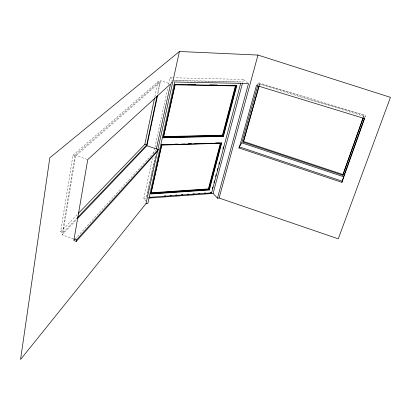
<?xml version="1.0" encoding="UTF-8"?>
<svg xmlns="http://www.w3.org/2000/svg" width="411" height="411" viewBox="0 0 411 411"><rect width="100%" height="100%" fill="white"/><g stroke="black" fill="none" stroke-linecap="round" stroke-linejoin="round"><path stroke-width="0.31" stroke-dasharray="2.06 1.54" d="M77.201 217.815L63.032 232.647L60.638 231.794L72.973 155.24L157.983 81.707L159.956 82.359L157.444 94.268M73.477 238.894L62.071 234.83L75.013 155.183L160.67 80.695L169.394 83.556M63.032 232.647L75.506 156.113L159.956 82.359M154.824 96.755L157.983 81.707M157.891 93.831L160.67 80.695M145.992 201.179L143.793 198.446L152.502 158.399M153.586 153.395L154.813 147.765M154.947 147.138L167.868 87.697M168.546 84.568L170.046 77.684L173.879 77.777M146.321 197.193L155.492 155.312M171.094 84.06L171.916 80.309L172.224 80.592M146.861 196.273L147.41 193.771M147.549 193.144L147.96 191.269M148.094 190.642L148.51 188.767M148.643 188.146L149.465 184.39M149.604 183.768L150.015 181.888M150.154 181.266L150.976 177.511M151.114 176.889L151.525 175.014M151.659 174.387L152.07 172.512M152.209 171.885L153.031 168.135M153.169 167.508L153.58 165.633M153.719 165.006L154.13 163.131M154.264 162.504L155.086 158.754M155.224 158.127L155.635 156.252M171.675 83.094L172.086 81.219M242.665 82.544L243.492 79.446L174.516 77.792M364.86 117.474L365.441 115.342L258.529 82.688L256.813 85M257.851 85.144L258.529 82.688M259.069 85.462L259.814 83.68L363.956 115.496L363.35 117.335M259.3 85.524L259.814 83.68M363.314 117.305L363.956 115.496M364.583 117.752L365.441 115.342M75.126 239.13L156.088 150.128M62.071 234.83L76.651 219.515M60.638 231.794L77.566 214.223M143.793 198.446L146.337 198.261M174.464 80.361L240.687 81.815L241.016 82.087L174.136 80.633M259.408 84.229L363.781 116.128M75.013 155.183L87.153 159.355M72.973 155.24L75.506 156.113M243.492 79.446L247.592 82.775M170.046 77.684L172.363 79.837M172.826 80.268L174.213 81.563"/><path stroke-width="0.62" d="M156.35 148.936L170.56 83.936L87.759 159.56L73.831 240.548L76.235 241.406L76.487 239.962L158.24 149.573L146.912 145.741L77.535 218.59M78.455 213.299L144.826 144.4L154.562 98.008M77.643 217.347L146.712 145.037L157.043 96.148M146.912 145.741L157.495 95.706M148.88 198.076L213.098 193.463L217.481 198.169L219.109 198.04L338.268 238.832L390.45 97.35L257.969 55.064L179.422 51.493L49.818 157.814L20.55 359.507L145.992 203.604L157.547 151.022M157.824 149.768L179.422 51.493M158.24 149.573L157.978 150.77L76.235 241.406M232.02 85.283L236.803 85.642L223.466 136.329L163.193 137.798L175.009 84.491M161.764 145.068L151.099 193.139L208.701 189.224L220.758 143.29L161.764 145.068L161.343 144.544L163.897 144.466M222.798 135.522L222.485 135.229L235.493 85.652L235.816 85.925L222.798 135.522L163.573 136.92L175.132 84.81L174.829 84.527L236.803 85.642M208.701 189.224L208.413 188.911L220.455 142.997M209.343 189.985L209.055 189.671L221.385 142.756L221.693 143.054L209.343 189.985L150.729 194.013L161.626 144.852L221.693 143.054M223.466 136.329L223.152 136.036L236.474 85.37M212.307 188.865L212.8 187.01M213.946 182.679L214.439 180.819M215.59 176.489L216.078 174.634M217.229 170.303L217.722 168.443M218.868 164.112L219.361 162.258M222.968 148.643L223.461 146.789M148.869 197.362L211.614 192.887L240.687 83.325M213.098 193.463L242.5 83.166M217.481 198.169L248.506 83.515L174.68 81.995L147.821 203.46L145.992 203.604M219.109 198.04L257.969 55.064M239.695 146.177L256.469 85.462L364.572 118.543L341.901 182.34L238.95 147.965L239.259 146.85L241.853 142.864L257.682 85.76M363.139 117.942L342.764 175.271L243.302 142.165L258.894 86.079M243.302 142.165L259.13 86.14M341.901 182.34L342.116 181.58M364.367 118.353L343.57 176.735L342.281 181.225L239.259 146.85M342.764 175.271L363.098 117.906M238.95 147.965L239.387 147.292M164.359 195.913L165.633 195.821M170.082 195.502L171.356 195.415M175.805 195.097L177.079 195.009M181.528 194.691L182.797 194.603M187.252 194.285L188.521 194.198M192.975 193.879L194.244 193.792M198.693 193.473L199.967 193.386M204.416 193.067L205.69 192.975M210.088 192.667L211.321 192.579L211.614 192.887M150.462 193.684L209.055 189.671M150.832 192.816L208.413 188.911M174.757 144.143L177.953 144.05M188.171 143.742L191.367 143.65M201.585 143.347L205.418 143.234M215.636 142.93L219.469 142.817M167.888 144.564L171.094 144.472M181.349 144.163L185.197 144.05M194.814 143.763L198.657 143.645M208.274 143.357L212.764 143.223M222.485 135.229L163.285 136.616L163.573 136.92M223.152 136.036L162.905 137.49L163.193 137.798M188.074 84.461L195.718 84.604M209.728 84.866L217.373 85.01M175.132 84.81L235.816 85.925M243.723 141.512L342.98 174.536M241.853 142.864L343.57 176.735M144.826 144.4L146.712 145.037M74.078 239.104L76.487 239.962M149.738 196.951L150.005 197.28"/></g></svg>
